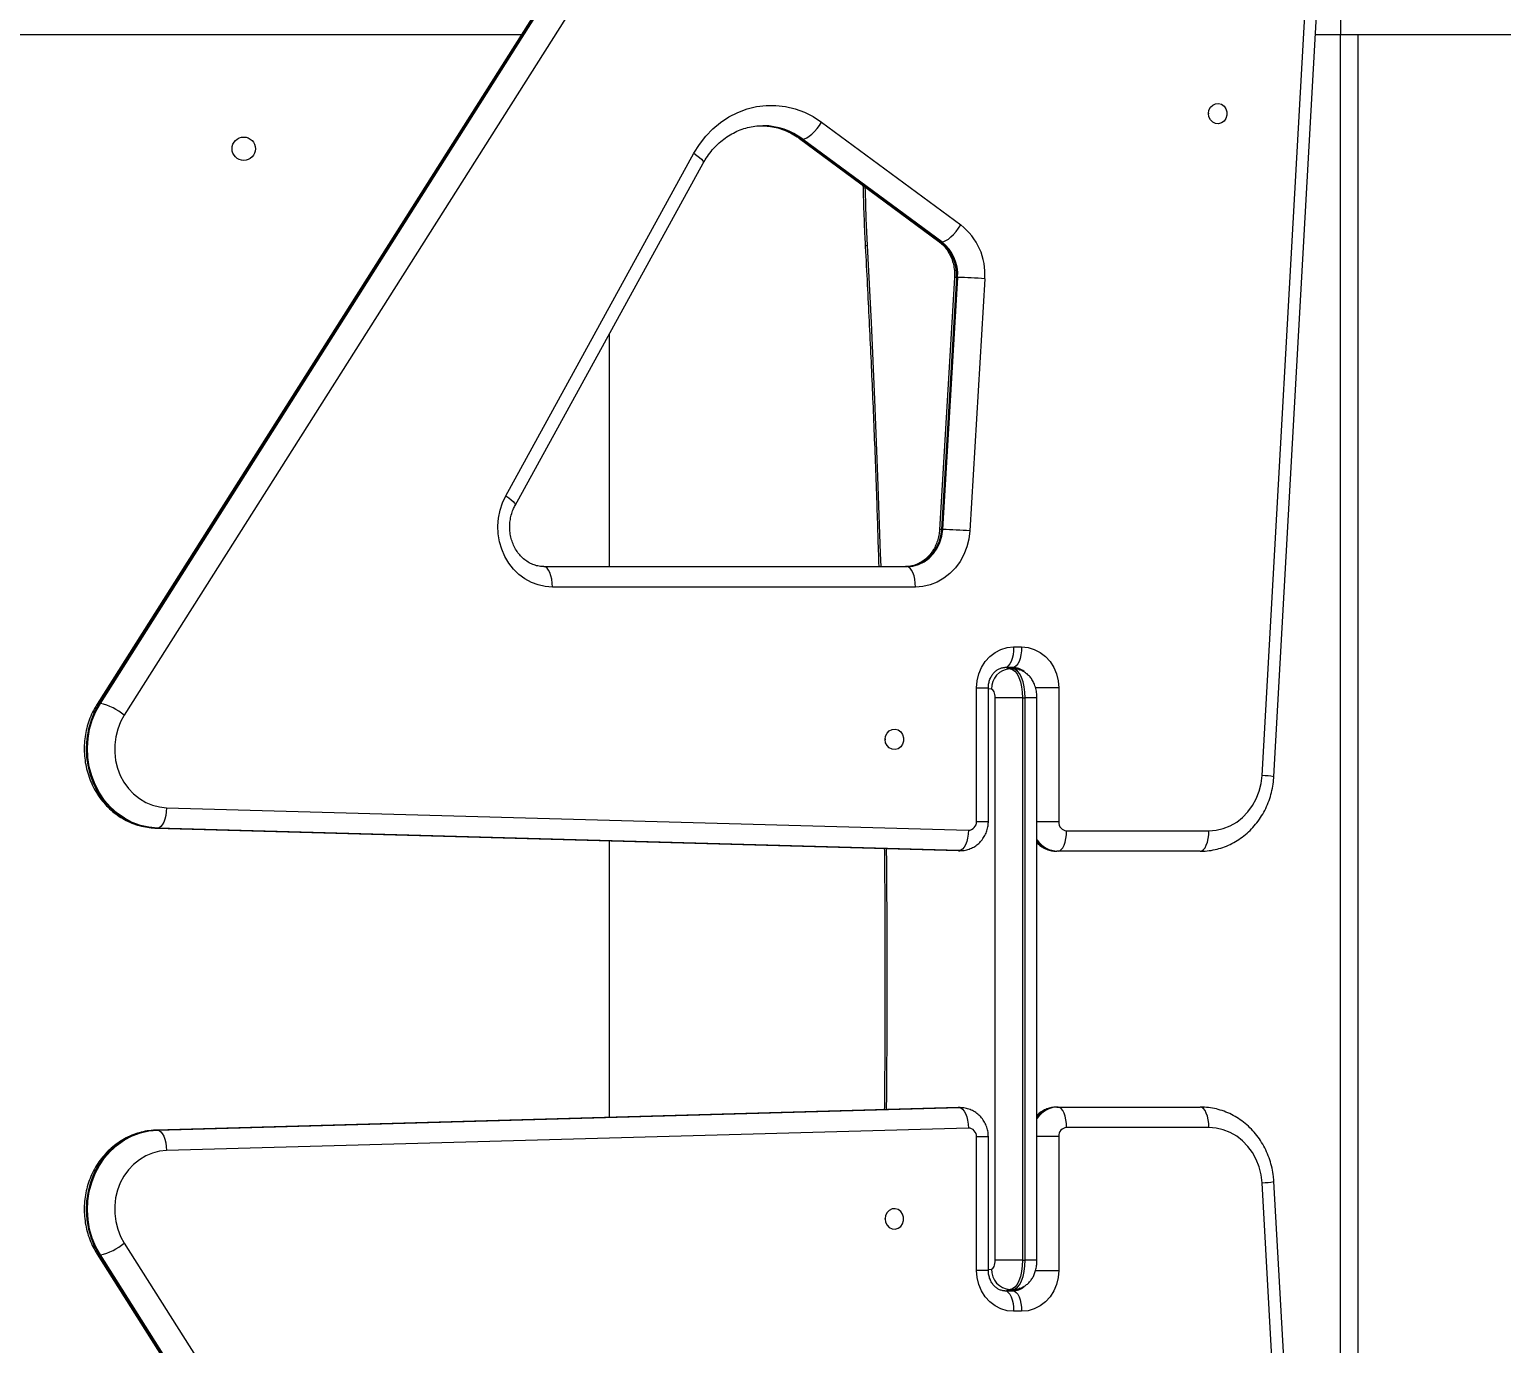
# Model space of a CAD drawing. Header units: millimetres. Extents: x -5609 to 5139, y -3980 to 3221.
# Drawn here: x -1968 to -1465, y 102 to 552 of the extents above; entities that cross this region are included whole.
import ezdxf

# ---------------------------------------------------------------- set-up
doc = ezdxf.new("R2010")
doc.units = ezdxf.units.MM
for name, color, linetype in [('DIKOM_ОБЪЕКТ', 7, 'Continuous'), ('DIKOM_РАЗМЕР_ЗОНА', 7, 'Continuous'), ('DIKOM_РАЗМЕР_ОБЪЕКТА', 7, 'Continuous')]:
    doc.layers.add(name, color=color, linetype=linetype)
doc.styles.add('style1', font='arial.ttf', dxfattribs={"width": 0.8})
doc.dimstyles.new('1-50', dxfattribs={"dimtxt": 300, "dimasz": 200, "dimexe": 100, "dimexo": 0, "dimgap": 100, "dimtad": 1, "dimtxsty": 'style1', "dimcen": 200, "dimclrd": 7, "dimclre": 7, "dimclrt": 7, "dimadec": 1, "dimazin": 2, "dimtfac": 1, "dimtmove": 0, "dimatfit": 2, "dimfxl": 0, "dimlwd": 25, "dimlwe": 18, "dimarcsym": 0})

# ---------------------------------------------------------------- blocks, each defined once
blk = doc.blocks.new('A$Cc336a1e3')
at = {"color": 7, "linetype": 'Continuous', "lineweight": 15}
for p, q in [((1099.02, 1947.92), (874.83, 1593.93)), ((1099.73, 1948.18), (875.55, 1594.19)), ((875.97, 1594.19), (1100.16, 1948.18)), ((1108.32, 1944.17), (884.13, 1590.18)), ((1273.24, 1569.54), (1289.06, 1851.7)), ((1277.27, 1569.15), (1293.09, 1851.31)), ((194.82, 1822.9), (1019.85, 1822.9)), ((1291.5, 1822.9), (1300, 1822.9)), ((1300, 1822.9), (1400, 1822.9)), ((1300, 1176.9), (1300, 1822.9)), ((1122.62, 1792.99), (1170.2, 1757.84)), ((1254.91, 1796.04), (1254.91, 1795.77)), ((1102.72, 1791.76), (1102.46, 1791.76)), ((1115.08, 1787.36), (1162.66, 1752.21)), ((1116.13, 1787.18), (1115.71, 1787.18)), ((1115.71, 1787.18), (1163.29, 1752.03)), ((1163.71, 1752.03), (1116.13, 1787.18)), ((1014.61, 1665.21), (1078.97, 1782.33)), ((1017.79, 1661.84), (1082.15, 1778.96)), ((1163.71, 1752.03), (1163.29, 1752.03)), ((1168.06, 1739.83), (1162.95, 1653.61)), ((1168.72, 1739.87), (1163.6, 1653.66)), ((1164.03, 1653.66), (1169.14, 1739.87)), ((1169.14, 1739.87), (1168.72, 1739.87)), ((1178.43, 1739.42), (1173.32, 1653.2)), ((1050, 1720.46), (1050, 1640.99)), ((1164.03, 1653.66), (1163.6, 1653.66)), ((1027.59, 1640.99), (1151.76, 1640.98)), ((1154.72, 1633.98), (1030.55, 1633.99)), ((1188.28, 1613.5), (1191, 1613.5)), ((1188.04, 1606.5), (1185.32, 1606.5)), ((1187.08, 1606.04), (1187.98, 1606.04)), ((1188, 1606.04), (1187.09, 1606.04)), ((1188.04, 1606.5), (1187.62, 1606.5)), ((1189.83, 1605.78), (1189.73, 1605.96)), ((1175.59, 1553.83), (1175.59, 1599.5)), ((1179.63, 1553.83), (1179.63, 1599.5)), ((1181.99, 1403.76), (1181.99, 1596.05)), ((1191.3, 1596.05), (1181.99, 1596.05)), ((1191.3, 1596.05), (1191.3, 1403.76)), ((1191.3, 1596.05), (1192.2, 1596.05)), ((1192.2, 1403.76), (1192.2, 1596.05)), ((1196.24, 1403.76), (1196.24, 1596.05)), ((1203.69, 1599.5), (1203.69, 1553.66)), ((875.97, 1594.19), (875.55, 1594.19)), ((1144.33, 1582.04), (1144.33, 1581.77)), ((898.61, 1558.54), (1172.8, 1550.83)), ((895.49, 1551.54), (895.07, 1551.54)), ((895.07, 1551.54), (1169.26, 1543.84)), ((1169.68, 1543.84), (895.49, 1551.54)), ((1206.41, 1550.66), (1255.04, 1550.66)), ((1050, 1547.19), (1050, 1452.62)), ((1169.26, 1543.84), (1169.68, 1543.84)), ((1169.26, 1543.84), (1169.49, 1543.83)), ((1169.49, 1543.83), (1169.92, 1543.83)), ((1169.92, 1543.83), (1169.68, 1543.84)), ((1203.45, 1543.66), (1203.03, 1543.66)), ((1252.08, 1543.66), (1203.45, 1543.66)), ((1169.26, 1455.97), (895.07, 1448.27)), ((895.49, 1448.27), (1169.68, 1455.97)), ((1169.68, 1455.97), (1169.26, 1455.97)), ((1169.49, 1455.97), (1169.26, 1455.97)), ((1169.92, 1455.97), (1169.49, 1455.97)), ((1169.68, 1455.97), (1169.92, 1455.97)), ((1203.03, 1456.15), (1203.45, 1456.15)), ((1203.45, 1456.15), (1252.08, 1456.15)), ((895.07, 1448.27), (895.49, 1448.27)), ((1172.8, 1448.97), (898.61, 1441.27)), ((1175.59, 1400.3), (1175.59, 1445.97)), ((1179.63, 1400.3), (1179.63, 1445.97)), ((1203.69, 1446.15), (1203.69, 1400.3)), ((1255.04, 1449.15), (1206.41, 1449.15)), ((1289.06, 1148.11), (1273.24, 1430.27)), ((1293.09, 1148.5), (1277.27, 1430.66)), ((1144.33, 1417.77), (1144.33, 1418.04)), ((884.13, 1409.62), (1108.32, 1055.63)), ((874.83, 1405.88), (1099.02, 1051.89)), ((875.55, 1405.62), (875.97, 1405.62)), ((875.55, 1405.62), (1099.73, 1051.62)), ((1100.16, 1051.62), (875.97, 1405.62)), ((1191.3, 1403.76), (1181.99, 1403.76)), ((1191.3, 1403.76), (1192.2, 1403.76)), ((1185.32, 1393.3), (1188.04, 1393.3)), ((1187.98, 1393.76), (1187.08, 1393.76)), ((1187.09, 1393.76), (1188, 1393.76)), ((1187.62, 1393.3), (1188.04, 1393.3)), ((1189.73, 1393.85), (1189.83, 1394.01)), ((1191, 1386.3), (1188.28, 1386.3))]:
    blk.add_line(p, q, dxfattribs=at)
at = {"color": 8, "linetype": 'Continuous', "lineweight": 15}
for p, q in [((1300, 1834.9), (1300, 1822.9)), ((1306, 1822.9), (1306, 1176.9)), ((1180.73, 1599.04), (1179.63, 1599.24)), ((1196.24, 1596.05), (1192.2, 1596.05)), ((1203.69, 1553.66), (1196.24, 1553.66)), ((1179.63, 1400.56), (1180.73, 1400.76)), ((1196.24, 1403.76), (1192.2, 1403.76))]:
    blk.add_line(p, q, dxfattribs=at)
at = {"color": 7, "linetype": 'Continuous', "lineweight": 15, "flags": 128}
for points in [[(1078.97, 1782.33), (1080.85, 1785.36), (1083.01, 1788.16), (1085.43, 1790.68), (1088.08, 1792.9), (1090.94, 1794.79), (1093.96, 1796.33), (1097.12, 1797.51), (1100.37, 1798.3), (1103.68, 1798.71), (1107.01, 1798.72), (1110.32, 1798.33), (1113.57, 1797.55), (1116.73, 1796.4), (1119.76, 1794.87), (1122.62, 1792.99)], [(1254.91, 1795.9), (1255.08, 1797.04), (1255.58, 1798.05), (1256.34, 1798.83), (1257.3, 1799.3), (1258.34, 1799.39), (1259.35, 1799.11), (1260.23, 1798.48), (1260.87, 1797.57), (1261.21, 1796.48), (1261.21, 1795.33), (1260.87, 1794.24), (1260.23, 1793.33), (1259.35, 1792.7), (1258.34, 1792.41), (1257.3, 1792.51), (1256.34, 1792.97), (1255.58, 1793.75), (1255.08, 1794.77), (1254.91, 1795.9)], [(1116.13, 1787.18), (1116.78, 1787.29), (1117.54, 1787.62), (1118.37, 1788.16), (1119.26, 1788.88), (1120.16, 1789.76), (1121.05, 1790.77), (1121.88, 1791.86), (1122.62, 1792.99)], [(1102.04, 1791.76), (1102.35, 1791.76), (1102.5, 1791.76)], [(1163.71, 1752.03), (1164.36, 1752.14), (1165.11, 1752.47), (1165.95, 1753.01), (1166.84, 1753.73), (1167.74, 1754.61), (1168.62, 1755.62), (1169.45, 1756.71), (1170.2, 1757.84)], [(1030.55, 1633.99), (1028.09, 1634.17), (1025.68, 1634.71), (1023.35, 1635.59), (1021.14, 1636.8), (1019.11, 1638.32), (1017.27, 1640.13), (1015.66, 1642.19), (1014.31, 1644.46), (1013.25, 1646.91), (1012.49, 1649.5), (1012.04, 1652.17), (1011.92, 1654.88), (1012.12, 1657.59), (1012.64, 1660.25), (1013.48, 1662.8), (1014.61, 1665.21)], [(1163.6, 1653.66), (1163.3, 1651.41), (1162.66, 1649.26), (1161.71, 1647.25), (1160.46, 1645.45), (1158.96, 1643.9), (1157.25, 1642.65), (1155.37, 1641.73), (1153.38, 1641.17), (1151.34, 1640.98)], [(1151.76, 1640.98), (1153.81, 1641.17), (1155.8, 1641.73), (1157.67, 1642.65), (1159.39, 1643.9), (1160.88, 1645.45), (1162.13, 1647.25), (1163.08, 1649.26), (1163.72, 1651.41), (1164.03, 1653.66)], [(1173.32, 1653.2), (1172.98, 1650.41), (1172.29, 1647.7), (1171.28, 1645.12), (1169.96, 1642.71), (1168.36, 1640.53), (1166.5, 1638.61), (1164.42, 1636.98), (1162.16, 1635.69), (1159.76, 1634.74), (1157.26, 1634.17), (1154.72, 1633.98)], [(1030.55, 1633.99), (1030.49, 1635.36), (1030.32, 1636.67), (1030.05, 1637.88), (1029.68, 1638.94), (1029.23, 1639.81), (1028.72, 1640.46), (1028.17, 1640.86), (1027.59, 1640.99)], [(1154.72, 1633.98), (1154.66, 1635.34), (1154.49, 1636.66), (1154.22, 1637.87), (1153.85, 1638.93), (1153.4, 1639.8), (1152.89, 1640.45), (1152.34, 1640.84), (1151.76, 1640.98)], [(1175.59, 1599.5), (1175.79, 1601.93), (1176.36, 1604.29), (1177.29, 1606.5), (1178.56, 1608.5), (1180.13, 1610.23), (1181.94, 1611.63), (1183.94, 1612.66), (1186.08, 1613.29), (1188.28, 1613.5)], [(1188.28, 1613.5), (1188.22, 1612.14), (1188.06, 1610.82), (1187.78, 1609.61), (1187.41, 1608.55), (1186.97, 1607.68), (1186.45, 1607.04), (1185.9, 1606.64), (1185.32, 1606.5)], [(1191, 1613.5), (1190.94, 1612.14), (1190.77, 1610.82), (1190.5, 1609.61), (1190.13, 1608.55), (1189.69, 1607.68), (1189.17, 1607.04), (1188.62, 1606.64), (1188.04, 1606.5)], [(1191, 1613.5), (1193.2, 1613.29), (1195.34, 1612.66), (1197.34, 1611.63), (1199.16, 1610.23), (1200.72, 1608.5), (1201.99, 1606.5), (1202.92, 1604.29), (1203.5, 1601.93), (1203.69, 1599.5)], [(1187.09, 1606.04), (1187.91, 1605.84), (1188.7, 1605.27), (1189.43, 1604.34), (1190.07, 1603.1), (1190.59, 1601.59), (1190.98, 1599.86), (1191.22, 1597.99), (1191.3, 1596.05)], [(1192.2, 1596.05), (1192.12, 1597.99), (1191.88, 1599.86), (1191.49, 1601.59), (1190.97, 1603.1), (1190.34, 1604.34), (1189.61, 1605.27), (1188.82, 1605.84), (1188, 1606.04)], [(1181.99, 1596.05), (1181.97, 1596.63), (1181.9, 1597.19), (1181.78, 1597.71), (1181.62, 1598.16), (1181.43, 1598.53), (1181.22, 1598.81), (1180.98, 1598.98), (1180.73, 1599.04)], [(875.55, 1594.19), (874.01, 1591.42), (872.78, 1588.47), (871.88, 1585.38), (871.32, 1582.2), (871.11, 1578.96), (871.26, 1575.72), (871.75, 1572.52), (872.59, 1569.41), (873.75, 1566.43), (875.23, 1563.62), (877.01, 1561.03), (879.05, 1558.7), (881.33, 1556.64), (883.81, 1554.91), (886.47, 1553.51), (889.26, 1552.48), (892.14, 1551.82), (895.07, 1551.54)], [(895.49, 1551.54), (892.56, 1551.82), (889.68, 1552.48), (886.89, 1553.51), (884.24, 1554.91), (881.75, 1556.64), (879.47, 1558.7), (877.43, 1561.03), (875.66, 1563.62), (874.18, 1566.43), (873.01, 1569.41), (872.17, 1572.52), (871.68, 1575.72), (871.54, 1578.96), (871.75, 1582.2), (872.3, 1585.38), (873.2, 1588.47), (874.43, 1591.42), (875.97, 1594.19)], [(884.13, 1590.18), (882.86, 1587.86), (881.89, 1585.38), (881.22, 1582.77), (880.88, 1580.08), (880.87, 1577.38), (881.2, 1574.69), (881.84, 1572.08), (882.8, 1569.58), (884.05, 1567.25), (885.57, 1565.13), (887.34, 1563.25), (889.32, 1561.65), (891.48, 1560.36), (893.78, 1559.4), (896.17, 1558.79), (898.61, 1558.54)], [(1144.33, 1581.9), (1144.5, 1583.04), (1144.99, 1584.05), (1145.76, 1584.83), (1146.72, 1585.3), (1147.76, 1585.39), (1148.77, 1585.11), (1149.65, 1584.48), (1150.29, 1583.57), (1150.63, 1582.48), (1150.63, 1581.33), (1150.29, 1580.24), (1149.65, 1579.33), (1148.77, 1578.7), (1147.76, 1578.41), (1146.72, 1578.51), (1145.76, 1578.97), (1144.99, 1579.75), (1144.5, 1580.77), (1144.33, 1581.9)], [(1255.04, 1550.66), (1257.53, 1550.85), (1259.98, 1551.41), (1262.34, 1552.34), (1264.55, 1553.61), (1266.59, 1555.21), (1268.41, 1557.1), (1269.98, 1559.24), (1271.27, 1561.61), (1272.26, 1564.14), (1272.92, 1566.8), (1273.24, 1569.54)], [(898.61, 1558.54), (898.52, 1557.17), (898.33, 1555.86), (898.02, 1554.65), (897.63, 1553.59), (897.16, 1552.72), (896.64, 1552.07), (896.07, 1551.67), (895.49, 1551.54)], [(1172.8, 1550.83), (1172.72, 1549.47), (1172.52, 1548.16), (1172.22, 1546.95), (1171.82, 1545.89), (1171.36, 1545.02), (1170.83, 1544.37), (1170.27, 1543.97), (1169.68, 1543.84)], [(1203.45, 1543.66), (1204.03, 1543.79), (1204.58, 1544.19), (1205.09, 1544.84), (1205.54, 1545.71), (1205.91, 1546.77), (1206.18, 1547.98), (1206.35, 1549.29), (1206.41, 1550.66)], [(1252.08, 1543.66), (1252.66, 1543.79), (1253.21, 1544.19), (1253.72, 1544.84), (1254.17, 1545.71), (1254.54, 1546.77), (1254.81, 1547.98), (1254.98, 1549.29), (1255.04, 1550.66)], [(1169.68, 1455.97), (1170.27, 1455.84), (1170.83, 1455.44), (1171.36, 1454.79), (1171.82, 1453.92), (1172.22, 1452.86), (1172.52, 1451.65), (1172.72, 1450.34), (1172.8, 1448.97)], [(1206.41, 1449.15), (1206.35, 1450.51), (1206.18, 1451.83), (1205.91, 1453.04), (1205.54, 1454.1), (1205.09, 1454.97), (1204.58, 1455.62), (1204.03, 1456.01), (1203.45, 1456.15)], [(1255.04, 1449.15), (1254.98, 1450.52), (1254.81, 1451.83), (1254.54, 1453.04), (1254.17, 1454.1), (1253.72, 1454.97), (1253.21, 1455.62), (1252.66, 1456.01), (1252.08, 1456.15)], [(895.07, 1448.27), (892.14, 1447.99), (889.26, 1447.33), (886.47, 1446.29), (883.81, 1444.9), (881.33, 1443.16), (879.05, 1441.11), (877.01, 1438.77), (875.23, 1436.18), (873.75, 1433.38), (872.59, 1430.4), (871.75, 1427.29), (871.26, 1424.09), (871.11, 1420.85), (871.32, 1417.61), (871.88, 1414.42), (872.78, 1411.33), (874.01, 1408.38), (875.55, 1405.62)], [(875.97, 1405.62), (874.43, 1408.38), (873.2, 1411.33), (872.3, 1414.42), (871.75, 1417.61), (871.54, 1420.85), (871.68, 1424.09), (872.17, 1427.29), (873.01, 1430.4), (874.18, 1433.38), (875.66, 1436.18), (877.43, 1438.77), (879.47, 1441.11), (881.75, 1443.16), (884.24, 1444.9), (886.89, 1446.29), (889.68, 1447.33), (892.56, 1447.99), (895.49, 1448.27)], [(895.49, 1448.27), (896.07, 1448.13), (896.64, 1447.73), (897.16, 1447.09), (897.63, 1446.22), (898.02, 1445.16), (898.33, 1443.95), (898.52, 1442.63), (898.61, 1441.27)], [(1273.24, 1430.27), (1272.92, 1433), (1272.26, 1435.66), (1271.27, 1438.2), (1269.98, 1440.56), (1268.41, 1442.71), (1266.59, 1444.6), (1264.55, 1446.19), (1262.34, 1447.47), (1259.98, 1448.4), (1257.53, 1448.96), (1255.04, 1449.15)], [(898.61, 1441.27), (896.17, 1441.02), (893.78, 1440.41), (891.48, 1439.45), (889.32, 1438.16), (887.34, 1436.56), (885.57, 1434.68), (884.05, 1432.55), (882.8, 1430.22), (881.84, 1427.73), (881.2, 1425.12), (880.87, 1422.43), (880.88, 1419.72), (881.22, 1417.04), (881.89, 1414.43), (882.86, 1411.94), (884.13, 1409.62)], [(1144.33, 1417.9), (1144.5, 1416.77), (1144.99, 1415.75), (1145.76, 1414.97), (1146.72, 1414.51), (1147.76, 1414.42), (1148.77, 1414.7), (1149.65, 1415.33), (1150.29, 1416.24), (1150.63, 1417.33), (1150.63, 1418.48), (1150.29, 1419.57), (1149.65, 1420.48), (1148.77, 1421.11), (1147.76, 1421.39), (1146.72, 1421.3), (1145.76, 1420.83), (1144.99, 1420.05), (1144.5, 1419.04), (1144.33, 1417.9)], [(1188.28, 1386.3), (1186.08, 1386.52), (1183.94, 1387.15), (1181.94, 1388.18), (1180.13, 1389.58), (1178.56, 1391.3), (1177.29, 1393.3), (1176.36, 1395.51), (1175.79, 1397.87), (1175.59, 1400.3)], [(1180.73, 1400.76), (1180.98, 1400.82), (1181.22, 1400.99), (1181.43, 1401.27), (1181.62, 1401.64), (1181.78, 1402.1), (1181.9, 1402.61), (1181.97, 1403.17), (1181.99, 1403.76)], [(1191.3, 1403.76), (1191.22, 1401.81), (1190.98, 1399.94), (1190.59, 1398.22), (1190.07, 1396.71), (1189.43, 1395.46), (1188.7, 1394.54), (1187.91, 1393.96), (1187.09, 1393.76)], [(1188, 1393.76), (1188.82, 1393.96), (1189.61, 1394.54), (1190.34, 1395.46), (1190.97, 1396.71), (1191.49, 1398.22), (1191.88, 1399.94), (1192.12, 1401.81), (1192.2, 1403.76)], [(1203.69, 1400.3), (1203.5, 1397.87), (1202.92, 1395.51), (1201.99, 1393.3), (1200.72, 1391.3), (1199.16, 1389.58), (1197.34, 1388.18), (1195.34, 1387.15), (1193.2, 1386.52), (1191, 1386.3)], [(1185.32, 1393.3), (1185.9, 1393.17), (1186.45, 1392.77), (1186.97, 1392.12), (1187.41, 1391.25), (1187.78, 1390.19), (1188.06, 1388.98), (1188.22, 1387.67), (1188.28, 1386.3)], [(1188.04, 1393.3), (1188.62, 1393.17), (1189.17, 1392.77), (1189.69, 1392.12), (1190.13, 1391.25), (1190.5, 1390.19), (1190.77, 1388.98), (1190.94, 1387.67), (1191, 1386.3)]]:
    blk.add_lwpolyline(points, dxfattribs=at)
at = {"color": 8, "linetype": 'Continuous', "lineweight": 15, "flags": 128}
for points in [[(1115.09, 1787.36), (1115.2, 1787.29), (1115.71, 1787.18)], [(1078.97, 1782.33), (1079.97, 1781.62), (1080.82, 1780.94), (1081.49, 1780.31), (1081.94, 1779.76), (1082.17, 1779.31), (1082.16, 1778.98), (1082.15, 1778.96)], [(1137.41, 1770.87), (1137.45, 1769.31), (1137.59, 1764.67), (1137.76, 1760.04), (1137.96, 1755.42), (1138.2, 1750.8)], [(1162.66, 1752.21), (1162.78, 1752.14), (1163.29, 1752.03)], [(1138.2, 1750.8), (1137.75, 1750.63), (1137.56, 1750.46), (1137.55, 1750.42)], [(1138.2, 1750.8), (1139.54, 1724.51), (1140.73, 1698.18), (1141.78, 1671.82), (1142.68, 1645.42), (1142.81, 1640.98)], [(1014.61, 1665.21), (1015.62, 1664.5), (1016.46, 1663.82), (1017.13, 1663.2), (1017.58, 1662.65), (1017.81, 1662.2), (1017.8, 1661.86), (1017.79, 1661.84)], [(1185.81, 1606.5), (1186.25, 1606.23), (1187.08, 1606.04)], [(1187.98, 1606.04), (1187.16, 1606.23), (1186.71, 1606.5)], [(1175.59, 1599.5), (1176.77, 1599.5), (1177.8, 1599.5), (1178.62, 1599.5), (1179.21, 1599.5), (1179.55, 1599.5), (1179.63, 1599.5)], [(1203.69, 1599.5), (1202.39, 1599.5), (1201.04, 1599.5), (1199.67, 1599.5), (1198.34, 1599.5), (1197.1, 1599.5), (1196, 1599.5), (1195.73, 1599.5)], [(874.83, 1593.93), (875.07, 1594.11), (875.55, 1594.19)], [(1175.59, 1553.83), (1176.77, 1553.83), (1177.8, 1553.83), (1178.62, 1553.83), (1179.21, 1553.83), (1179.55, 1553.83), (1179.63, 1553.83)], [(1144.72, 1544.53), (1144.77, 1539.63), (1144.92, 1513.15), (1144.92, 1486.67), (1144.77, 1460.19), (1144.72, 1455.28)], [(1179.63, 1445.97), (1179.55, 1445.97), (1179.21, 1445.97), (1178.62, 1445.97), (1177.8, 1445.97), (1176.77, 1445.97), (1175.59, 1445.97)], [(1196.24, 1446.15), (1197.1, 1446.15), (1198.34, 1446.15), (1199.67, 1446.15), (1201.04, 1446.15), (1202.39, 1446.15), (1203.69, 1446.15)], [(875.55, 1405.62), (875.07, 1405.69), (874.83, 1405.88)], [(1179.63, 1400.3), (1179.55, 1400.3), (1179.21, 1400.3), (1178.62, 1400.3), (1177.8, 1400.3), (1176.77, 1400.3), (1175.59, 1400.3)], [(1195.72, 1400.3), (1196, 1400.3), (1197.1, 1400.3), (1198.34, 1400.3), (1199.67, 1400.3), (1201.04, 1400.3), (1202.39, 1400.3), (1203.69, 1400.3)], [(1187.08, 1393.76), (1186.25, 1393.57), (1185.81, 1393.3)], [(1186.71, 1393.3), (1187.16, 1393.57), (1187.98, 1393.76)]]:
    blk.add_lwpolyline(points, dxfattribs=at)
at = {"color": 7, "linetype": 'Continuous', "lineweight": 15}
blk.add_circle((925, 1783.9), 4, dxfattribs=at)
at = {"color": 8, "linetype": 'Continuous', "lineweight": 15}
for centre, radius, start, end in [((1101.91, 1768.71), 23.05, 53.2242, 88.5357), ((1102.37, 1768.81), 22.96, 53.149, 89.1186), ((1168.47, 1738.57), 1.33, 79.3077, 108.0779), ((1163.36, 1652.35), 1.33, 79.3485, 108.0319), ((1187.6, 1600.6), 5.9, 58.3254, 89.8019), ((1188, 1600.51), 6, 50.0105, 89.5783), ((1272.29, 1538.82), 30.73, 80.6711, 88.2264), ((1203.61, 1552.51), 8.85, 213.7467, 268.9846), ((1203.15, 1552.41), 8.75, 217.9729, 269.2221), ((1203.58, 1447.34), 8.81, 90.8696, 146.399), ((1203.17, 1447.35), 8.8, 90.9102, 141.8948), ((1272.29, 1460.97), 30.72, 271.7723, 279.331), ((1188, 1399.3), 6, 270.4267, 310.2151), ((1187.6, 1399.2), 5.9, 270.194, 301.1442)]:
    blk.add_arc(centre, radius, start, end, dxfattribs=at)
at = {"color": 7, "linetype": 'Continuous', "lineweight": 15}
for centre, radius, start, end in [((1157.17, 1740.98), 21.31, 355.7979, 52.3224), ((1154.7, 1740.9), 14.06, 355.798, 52.3219), ((1155.12, 1740.9), 14.05, 355.7967, 52.3232), ((1165.38, 1568.91), 171.01, 85.6258, 88.7423), ((1160.28, 1482.72), 170.98, 85.6258, 88.7427), ((1187.44, 1599.34), 6.71, 92.9666, 182.5227), ((1187.42, 1599.36), 6.69, 92.9498, 182.703), ((1187.07, 1603.29), 2.75, 89.5288, 89.9058), ((1187.98, 1599.04), 7, 89.2959, 90), ((1187.98, 1603.29), 2.75, 89.5288, 89.9058), ((872.17, 1576.16), 18.42, 49.5441, 78.1124), ((1172.73, 1553.69), 2.86, 271.4002, 2.7754), ((1206.56, 1553.52), 2.87, 177.326, 267.0461), ((1172.73, 1446.11), 2.86, 357.2247, 88.6), ((1206.56, 1446.28), 2.87, 92.9534, 182.6741), ((872.17, 1423.64), 18.42, 281.8877, 310.4559), ((1187.44, 1400.47), 6.71, 177.477, 267.0337), ((1187.42, 1400.45), 6.69, 177.2969, 267.0503), ((1187.08, 1395.14), 1.38, 269.9058, 270.6596), ((1187.98, 1400.76), 7, 270, 270.7041), ((1187.98, 1395.14), 1.38, 269.9058, 270.6596)]:
    blk.add_arc(centre, radius, start, end, dxfattribs=at)
for points, knots in [([(1082.15, 1778.96), (1082.37, 1779.35), (1083.05, 1780.55), (1084.35, 1782.43), (1086.12, 1784.51), (1088.07, 1786.36), (1090.19, 1787.97), (1092.44, 1789.32), (1094.81, 1790.39), (1097.27, 1791.17), (1099.8, 1791.63), (1101.62, 1791.81), (1102.59, 1791.75), (1102.71, 1791.74)], [0, 0, 0, 0, 0.049162, 0.151515, 0.254045, 0.356925, 0.460251, 0.564121, 0.668609, 0.773743, 0.879509, 0.9858, 1, 1, 1, 1]), ([(1102.47, 1791.73), (1103.15, 1791.71), (1104.69, 1791.66), (1107.07, 1791.2), (1109.56, 1790.44), (1111.97, 1789.36), (1113.8, 1788.29), (1114.8, 1787.56), (1115.08, 1787.36)], [0, 0, 0, 0, 0.153956, 0.348115, 0.541834, 0.734753, 0.926633, 1, 1, 1, 1]), ([(1136.75, 1771.35), (1136.82, 1768.7), (1136.97, 1762.81), (1137.27, 1755.84), (1137.49, 1751.52), (1137.55, 1750.42)], [0, 0, 0, 0, 0.379892, 0.84179, 1, 1, 1, 1]), ([(1162.66, 1752.21), (1162.87, 1752.05), (1163.56, 1751.52), (1164.64, 1750.44), (1165.8, 1748.9), (1166.75, 1747.17), (1167.46, 1745.29), (1167.92, 1743.32), (1168.11, 1741.48), (1168.07, 1740.32), (1168.06, 1739.83)], [0, 0, 0, 0, 0.061753, 0.205172, 0.346984, 0.487064, 0.625922, 0.76396, 0.901464, 1, 1, 1, 1]), ([(1137.55, 1750.42), (1137.78, 1746.07), (1138.45, 1733.46), (1139.46, 1712.56), (1140.53, 1687.7), (1141.43, 1663.84), (1141.92, 1648.26), (1142.14, 1640.98)], [0, 0, 0, 0, 0.119534, 0.346681, 0.57383, 0.800979, 1, 1, 1, 1]), ([(1027.59, 1640.99), (1027.35, 1641), (1026.53, 1641.01), (1025.12, 1641.25), (1023.42, 1641.84), (1021.81, 1642.74), (1020.34, 1643.9), (1019.04, 1645.3), (1017.94, 1646.91), (1017.06, 1648.69), (1016.42, 1650.6), (1016.03, 1652.59), (1015.91, 1654.63), (1016.05, 1656.66), (1016.46, 1658.63), (1017.04, 1660.38), (1017.56, 1661.4), (1017.79, 1661.84)], [0, 0, 0, 0, 0.030452, 0.106155, 0.181403, 0.255378, 0.327845, 0.398947, 0.468972, 0.538219, 0.606924, 0.675271, 0.743387, 0.811375, 0.879303, 0.947256, 1, 1, 1, 1]), ([(1162.95, 1653.61), (1162.92, 1653.31), (1162.85, 1652.33), (1162.54, 1650.7), (1161.92, 1648.81), (1161.08, 1647.05), (1160.02, 1645.46), (1158.78, 1644.07), (1157.39, 1642.92), (1155.87, 1642.01), (1154.25, 1641.37), (1152.72, 1641.03), (1151.75, 1640.99), (1151.34, 1640.98)], [0, 0, 0, 0, 0.043709, 0.139352, 0.235063, 0.330947, 0.427207, 0.524124, 0.622061, 0.721442, 0.822706, 0.926105, 1, 1, 1, 1]), ([(1179.63, 1599.5), (1179.64, 1599.7), (1179.65, 1600.38), (1179.84, 1601.52), (1180.28, 1602.83), (1180.93, 1603.99), (1181.73, 1604.96), (1182.64, 1605.71), (1183.65, 1606.23), (1184.55, 1606.47), (1185.11, 1606.49), (1185.32, 1606.5)], [0, 0, 0, 0, 0.050164, 0.168448, 0.287024, 0.406352, 0.527394, 0.651596, 0.780958, 0.918025, 1, 1, 1, 1]), ([(1187.62, 1606.5), (1187.75, 1606.5), (1188.28, 1606.49), (1189.13, 1606.27), (1189.89, 1605.97), (1190.23, 1605.7), (1190.25, 1605.68)], [0, 0, 0, 0, 0.148181, 0.5973, 0.976744, 1, 1, 1, 1]), ([(1196.24, 1596.05), (1196.24, 1596.39), (1196.22, 1597.32), (1195.99, 1598.89), (1195.5, 1600.57), (1194.79, 1602.05), (1193.93, 1603.26), (1192.9, 1604.29), (1191.7, 1605.12), (1190.36, 1605.7), (1189.13, 1605.99), (1188.36, 1606.03), (1188.07, 1606.04)], [0, 0, 0, 0, 0.068621, 0.19124, 0.325742, 0.435468, 0.538364, 0.639073, 0.739355, 0.839804, 0.94055, 1, 1, 1, 1]), ([(874.83, 1593.93), (874.53, 1593.43), (873.74, 1592.12), (872.65, 1589.85), (871.66, 1587.11), (870.95, 1584.27), (870.53, 1581.35), (870.41, 1578.4), (870.58, 1575.46), (871.05, 1572.54), (871.82, 1569.7), (872.86, 1566.96), (874.18, 1564.36), (875.76, 1561.93), (877.57, 1559.69), (879.6, 1557.68), (881.82, 1555.93), (884.2, 1554.44), (886.72, 1553.24), (889.34, 1552.35), (891.98, 1551.78), (893.89, 1551.58), (894.89, 1551.55), (895.03, 1551.54)], [0, 0, 0, 0, 0.030437, 0.081156, 0.131956, 0.182862, 0.233857, 0.284922, 0.33604, 0.387188, 0.438347, 0.489494, 0.540607, 0.591657, 0.642614, 0.693448, 0.744133, 0.794648, 0.844983, 0.895138, 0.945131, 0.992261, 1, 1, 1, 1]), ([(1252.08, 1543.66), (1252.65, 1543.67), (1254.13, 1543.7), (1256.5, 1544.02), (1259.15, 1544.69), (1261.72, 1545.65), (1264.18, 1546.91), (1266.5, 1548.45), (1268.65, 1550.24), (1270.61, 1552.27), (1272.35, 1554.53), (1273.86, 1556.97), (1275.12, 1559.58), (1276.11, 1562.32), (1276.82, 1565.16), (1277.16, 1567.46), (1277.25, 1568.79), (1277.27, 1569.15)], [0, 0, 0, 0, 0.044309, 0.114984, 0.185657, 0.256377, 0.327205, 0.398199, 0.469394, 0.540811, 0.612458, 0.684325, 0.756395, 0.828642, 0.901042, 0.973569, 1, 1, 1, 1]), ([(1169.65, 1543.84), (1170.24, 1543.85), (1171.4, 1543.88), (1173.08, 1544.33), (1174.65, 1545.04), (1176.06, 1546.02), (1177.29, 1547.23), (1178.29, 1548.65), (1179.04, 1550.23), (1179.5, 1551.91), (1179.63, 1553.13), (1179.63, 1553.77), (1179.63, 1553.83)], [0, 0, 0, 0, 0.111792, 0.221345, 0.330345, 0.439158, 0.548166, 0.65772, 0.768092, 0.879462, 0.987069, 1, 1, 1, 1]), ([(1196.24, 1546.55), (1196.45, 1546.33), (1197.07, 1545.67), (1198.34, 1544.84), (1199.96, 1544.11), (1201.55, 1543.72), (1202.58, 1543.68), (1203.03, 1543.66)], [0, 0, 0, 0, 0.120202, 0.35686, 0.591539, 0.823911, 1, 1, 1, 1]), ([(1144.05, 1544.54), (1144.08, 1542.38), (1144.2, 1531.9), (1144.28, 1513.08), (1144.28, 1488.09), (1144.2, 1468.82), (1144.08, 1457.88), (1144.05, 1455.26)], [0, 0, 0, 0, 0.072653, 0.352477, 0.6323, 0.912124, 1, 1, 1, 1]), ([(1179.63, 1445.97), (1179.61, 1446.5), (1179.56, 1447.62), (1179.13, 1449.31), (1178.4, 1450.98), (1177.37, 1452.48), (1176.09, 1453.77), (1174.61, 1454.79), (1172.98, 1455.52), (1171.3, 1455.93), (1170.18, 1455.96), (1169.65, 1455.97)], [0, 0, 0, 0, 0.09952, 0.213763, 0.328624, 0.443686, 0.558524, 0.672729, 0.785984, 0.898123, 1, 1, 1, 1]), ([(1203.03, 1456.15), (1202.44, 1456.12), (1201.28, 1456.06), (1199.61, 1455.57), (1198.08, 1454.8), (1196.94, 1454.02), (1196.4, 1453.43), (1196.24, 1453.26)], [0, 0, 0, 0, 0.231715, 0.458687, 0.684608, 0.910277, 1, 1, 1, 1]), ([(1277.27, 1430.66), (1277.23, 1431.24), (1277.12, 1432.8), (1276.68, 1435.31), (1275.91, 1438.15), (1274.84, 1440.88), (1273.51, 1443.47), (1271.92, 1445.89), (1270.09, 1448.12), (1268.05, 1450.11), (1265.82, 1451.85), (1263.42, 1453.32), (1260.9, 1454.5), (1258.28, 1455.38), (1255.58, 1455.94), (1253.51, 1456.13), (1252.34, 1456.15), (1252.08, 1456.15)], [0, 0, 0, 0, 0.042942, 0.115657, 0.188417, 0.26116, 0.333849, 0.406447, 0.478911, 0.551198, 0.62327, 0.6951, 0.766674, 0.837991, 0.909077, 0.979976, 1, 1, 1, 1]), ([(895.03, 1448.27), (894.47, 1448.24), (892.99, 1448.16), (890.63, 1447.77), (887.99, 1447.04), (885.45, 1446), (883.02, 1444.67), (880.74, 1443.07), (878.63, 1441.22), (876.72, 1439.13), (875.03, 1436.83), (873.58, 1434.34), (872.39, 1431.7), (871.46, 1428.93), (870.82, 1426.07), (870.48, 1423.15), (870.42, 1420.19), (870.67, 1417.25), (871.21, 1414.35), (872.04, 1411.53), (873.14, 1408.87), (874.12, 1407.02), (874.72, 1406.06), (874.83, 1405.88)], [0, 0, 0, 0, 0.031151, 0.080842, 0.130536, 0.180275, 0.230101, 0.28005, 0.330147, 0.380401, 0.430815, 0.481382, 0.532088, 0.582914, 0.633844, 0.684857, 0.735935, 0.787062, 0.838214, 0.889372, 0.940514, 0.988698, 1, 1, 1, 1]), ([(1185.32, 1393.3), (1185.19, 1393.31), (1184.67, 1393.32), (1183.8, 1393.52), (1182.76, 1394.02), (1181.82, 1394.76), (1180.98, 1395.73), (1180.3, 1396.94), (1179.84, 1398.28), (1179.65, 1399.43), (1179.64, 1400.11), (1179.63, 1400.3)], [0, 0, 0, 0, 0.050632, 0.204093, 0.333733, 0.45625, 0.585662, 0.709948, 0.831172, 0.950733, 1, 1, 1, 1]), ([(1188.07, 1393.76), (1188.57, 1393.8), (1189.56, 1393.87), (1190.95, 1394.33), (1192.19, 1394.99), (1193.25, 1395.84), (1194.15, 1396.83), (1194.89, 1397.96), (1195.49, 1399.25), (1195.94, 1400.72), (1196.2, 1402.25), (1196.23, 1403.29), (1196.24, 1403.76)], [0, 0, 0, 0, 0.104361, 0.204818, 0.300981, 0.394466, 0.48704, 0.581076, 0.679956, 0.787592, 0.904288, 1, 1, 1, 1]), ([(1190.34, 1394.18), (1190.33, 1394.17), (1190, 1393.9), (1189.29, 1393.6), (1188.4, 1393.33), (1187.83, 1393.31), (1187.62, 1393.3)], [0, 0, 0, 0, 0.013287, 0.379677, 0.767847, 1, 1, 1, 1])]:
    blk.add_open_spline(points, degree=3, knots=knots, dxfattribs=at)
blk = doc.blocks.new('*D1')
at = {"layer": 'Defpoints', "color": 0, "transparency": 16777216}
for p in [(791.33, 1721.44), (-4598.5, -1272.9), (790.33, -1272.9)]:
    blk.add_point(p, dxfattribs=at)
at = {"layer": 'DIKOM_РАЗМЕР_ОБЪЕКТА', "color": 7, "lineweight": 18, "transparency": 16777216}
for p, q in [((791.33, 1721.44), (-4698.5, 1721.44)), ((790.33, -1272.9), (-4698.5, -1272.9))]:
    blk.add_line(p, q, dxfattribs=at)
at = {"layer": 'DIKOM_РАЗМЕР_ОБЪЕКТА', "color": 7, "lineweight": 25, "transparency": 16777216}
blk.add_line((-4598.5, 1521.44), (-4598.5, -1072.9), dxfattribs=at)
at = {"layer": 'DIKOM_РАЗМЕР_ОБЪЕКТА', "color": 7, "transparency": 16777216}
for points in [[(-4631.83, 1521.44), (-4565.17, 1521.44), (-4598.5, 1721.44)], [(-4631.83, -1072.9), (-4565.17, -1072.9), (-4598.5, -1272.9)]]:
    blk.add_solid(points, dxfattribs=at)
at = {"layer": 'DIKOM_РАЗМЕР_ОБЪЕКТА', "color": 7, "transparency": 16777216, "insert": (-4851.77, 224.27), "char_height": 300, "attachment_point": 5, "rotation": 90, "style": 'style1'}
blk.add_mtext('3000', dxfattribs=at)
blk = doc.blocks.new('*D2')
at = {"layer": 'Defpoints', "color": 0, "transparency": 16777216}
for p in [(-5158.5, 3221.44), (639.33, 3221.44), (2080.28, -2772.9)]:
    blk.add_point(p, dxfattribs=at)
at = {"layer": 'DIKOM_РАЗМЕР_ЗОНА', "color": 7, "lineweight": 18, "transparency": 16777216}
for p, q in [((639.33, 3221.44), (-5258.5, 3221.44)), ((2080.28, -2772.9), (-5258.5, -2772.9))]:
    blk.add_line(p, q, dxfattribs=at)
at = {"layer": 'DIKOM_РАЗМЕР_ЗОНА', "color": 7, "lineweight": 25, "transparency": 16777216}
blk.add_line((-5158.5, -2572.9), (-5158.5, 3021.44), dxfattribs=at)
at = {"layer": 'DIKOM_РАЗМЕР_ЗОНА', "color": 7, "transparency": 16777216}
for points in [[(-5191.83, 3021.44), (-5125.17, 3021.44), (-5158.5, 3221.44)], [(-5191.83, -2572.9), (-5125.17, -2572.9), (-5158.5, -2772.9)]]:
    blk.add_solid(points, dxfattribs=at)
at = {"layer": 'DIKOM_РАЗМЕР_ЗОНА', "color": 7, "transparency": 16777216, "insert": (-5411.67, 224.27), "char_height": 300, "attachment_point": 5, "rotation": 90, "style": 'style1'}
blk.add_mtext('6000', dxfattribs=at)
blk = doc.blocks.new('*D3')
at = {"layer": 'Defpoints', "color": 0, "transparency": 16777216}
for p in [(3639.92, 380.08), (-2820.17, -123), (3639.92, -3311)]:
    blk.add_point(p, dxfattribs=at)
at = {"layer": 'DIKOM_РАЗМЕР_ОБЪЕКТА', "color": 7, "lineweight": 18, "transparency": 16777216}
for p, q in [((3639.92, 380.08), (3639.92, -3411)), ((-2820.17, -123), (-2820.17, -3411))]:
    blk.add_line(p, q, dxfattribs=at)
at = {"layer": 'DIKOM_РАЗМЕР_ОБЪЕКТА', "color": 7, "lineweight": 25, "transparency": 16777216}
blk.add_line((-2620.17, -3311), (3439.92, -3311), dxfattribs=at)
at = {"layer": 'DIKOM_РАЗМЕР_ОБЪЕКТА', "color": 7, "transparency": 16777216}
for points in [[(-2620.17, -3277.67), (-2620.17, -3344.33), (-2820.17, -3311)], [(3439.92, -3277.67), (3439.92, -3344.33), (3639.92, -3311)]]:
    blk.add_solid(points, dxfattribs=at)
at = {"layer": 'DIKOM_РАЗМЕР_ОБЪЕКТА', "color": 7, "transparency": 16777216, "insert": (300, -3057.83), "char_height": 300, "attachment_point": 5, "style": 'style1'}
blk.add_mtext('6450', dxfattribs=at)

msp = doc.modelspace()

# ---------------------------------------------------------------- block references
at = {"layer": 'DIKOM_ОБЪЕКТ'}
msp.add_blockref('A$Cc336a1e3', (-2820.166, -1272.903), dxfattribs=at)

# ---------------------------------------------------------------- dimensions: what is measured, and where the dimension line sits
at = {"layer": 'DIKOM_РАЗМЕР_ЗОНА'}
dim = msp.add_linear_dim(base=(-5158.5, 3221.444), p1=(2080.276, -2772.903), p2=(639.334, 3221.444), angle=90, text='6000', dimstyle='1-50', dxfattribs=at)
dim.commit()
dim.dimension.update_dxf_attribs({"geometry": '*D2', "text_midpoint": (-5158.5, 224.27), "dimtype": 160})
at = {"layer": 'DIKOM_РАЗМЕР_ОБЪЕКТА'}
dim = msp.add_linear_dim(base=(-4598.5, -1272.903), p1=(791.335, 1721.444), p2=(790.335, -1272.903), angle=90, text='3000', dimstyle='1-50', dxfattribs=at)
dim.commit()
dim.dimension.update_dxf_attribs({"geometry": '*D1', "text_midpoint": (-4598.5, 224.27), "dimtype": 160})
dim = msp.add_linear_dim(base=(3639.915, -3311), p1=(-2820.166, -123), p2=(3639.915, 380.085), text='6450', dimstyle='1-50', dxfattribs=at)
dim.commit()
dim.dimension.update_dxf_attribs({"geometry": '*D3', "text_midpoint": (300, -3311), "dimtype": 160})

doc.saveas('drawing.dxf')
